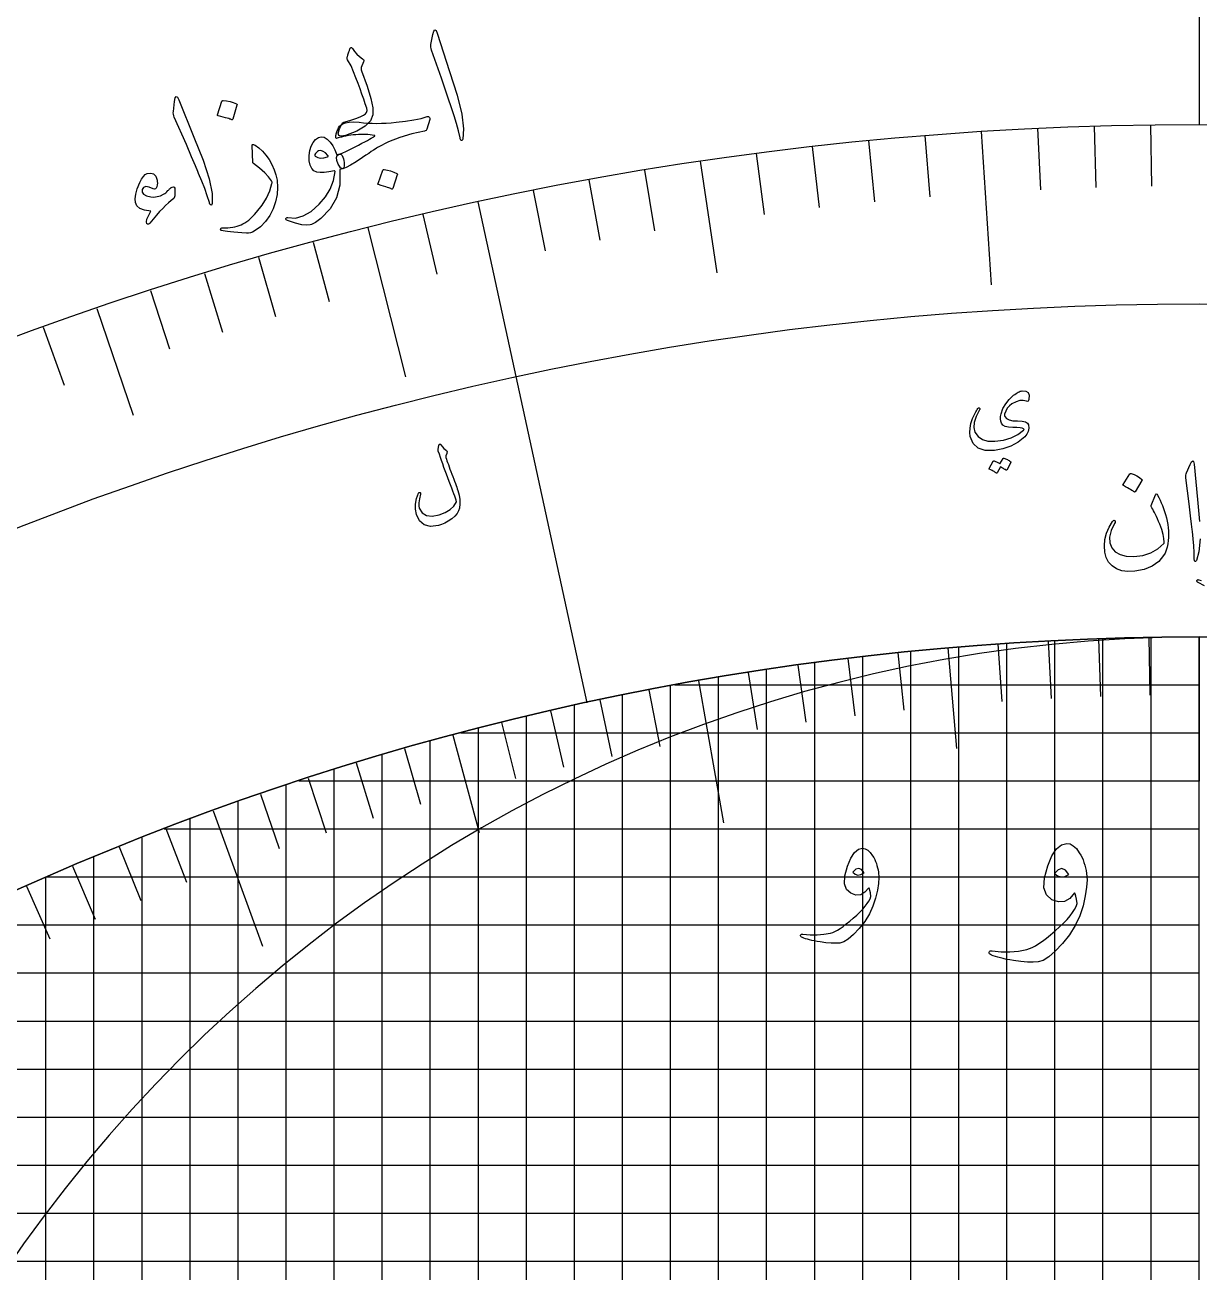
# Model space of a CAD drawing. Header units: millimetres. Extents: x -140 to 140, y -140 to 184.
# Drawn here: x -38.49 to 0, y 73.68 to 114.56 of the extents above; entities that cross this region are included whole.
import ezdxf

# ---------------------------------------------------------------- set-up
doc = ezdxf.new("R2010")
doc.units = ezdxf.units.MM
for name, color, linetype in [('ENGRAVE', 7, 'Continuous'), ('ENGRAVE_FINE', 8, 'Continuous'), ('TEXT', 5, 'Continuous')]:
    doc.layers.add(name, color=color, linetype=linetype)

msp = doc.modelspace()

# ---------------------------------------------------------------- linework, layer by layer
at = {"layer": 'ENGRAVE'}
for points in [[(0, 126.7), (0, 111.3)], [(-7.1431, 111.0705), (-6.8197, 106.0409)], [(-16.3506, 110.0924), (-15.8077, 106.4365)], [(-23.6408, 108.7603), (-20.0724, 92.3436)], [(-27.2498, 107.9126), (-26.0159, 103.026)], [(-36.1359, 105.2705), (-34.936, 101.7747)], [(0, -94.5), (0, 94.5)], [(0, 0), (0, 94.5)], [(0, 94.5), (0, 89.775)], [(0, 0), (0, 94.5)], [(-8.2362, 94.1404), (-7.948, 90.8455)], [(-7.875, 0), (-7.875, 94.1713)], [(-16.4098, 93.0643), (-15.5893, 88.4111)], [(-15.75, 0), (-15.75, 93.1783)], [(-24.4584, 91.28), (-23.6024, 88.0852)], [(-23.625, 0), (-23.625, 91.4992)], [(-32.3209, 88.801), (-30.7049, 84.3609)], [(-31.5, 0), (-31.5, 89.0955)], [(0, 86.625), (-37.7672, 86.625)], [(0, 78.75), (-52.2368, 78.75)]]:
    msp.add_lwpolyline(points, dxfattribs=at)
for radius in [137.2, 137.2, 133.525, 126.7, 126.7, 121.31, 111.3, 111.3, 105.42, 94.5, 94.5]:
    msp.add_circle((0, 0), radius, dxfattribs=at)
for centre, radius, start, end in [((0, 0), 94.5, 90, 180), ((0, 47.25), 47.25, 90, 270), ((0, 47.25), 47.25, 270, 90)]:
    msp.add_arc(centre, radius, start, end, dxfattribs=at)
at = {"layer": 'ENGRAVE_FINE'}
for points in [[(-3.4433, 111.2467), (-3.3809, 109.2317)], [(-1.5918, 111.2886), (-1.5629, 109.2728)], [(-8.9904, 110.9363), (-8.8276, 108.9269)], [(-5.2939, 111.174), (-5.198, 109.1603)], [(-12.6773, 110.5757), (-12.4477, 108.5728)], [(-10.8353, 110.7713), (-10.6391, 108.7649)], [(-14.5159, 110.3493), (-14.253, 108.3506)], [(-18.181, 109.805), (-17.8517, 107.8161)], [(-20.0064, 109.4871), (-19.6441, 107.504)], [(-21.8265, 109.1389), (-21.4312, 107.162)], [(-25.4487, 108.3515), (-24.9878, 106.3889)], [(-29.0436, 107.4437), (-28.5175, 105.4976)], [(-30.8296, 106.945), (-30.2712, 105.0079)], [(-32.6073, 106.4164), (-32.0167, 104.4889)], [(-34.3762, 105.8582), (-33.7536, 103.9408)], [(-37.8859, 104.6535), (-37.1997, 102.7578)], [(-3.298, 94.4424), (-3.232, 92.5536)], [(-3.15, 0), (-3.15, 94.4475)], [(-1.6493, 94.4856), (-1.6163, 92.5959)], [(-1.575, 0), (-1.575, 94.4869)], [(-9.45, 0), (-9.45, 94.0263)], [(-6.592, 94.2698), (-6.4601, 92.3844)], [(-6.3, 0), (-6.3, 94.2898)], [(-4.9457, 94.3705), (-4.8468, 92.4831)], [(-4.725, 0), (-4.725, 94.3818)], [(-12.6, 0), (-12.6, 93.6562)], [(-11.5167, 93.7956), (-11.2863, 91.9197)], [(-11.025, 0), (-11.025, 93.8547)], [(-9.8779, 93.9823), (-9.6804, 92.1027)], [(-14.7831, 93.3365), (-14.4874, 91.4698)], [(-14.175, 0), (-14.175, 93.4308)], [(-13.1519, 93.5803), (-12.8888, 91.7087)], [(-17.325, 0), (-17.325, 92.8983)], [(0, 92.925), (-17.1812, 92.925)], [(-19.6477, 92.4349), (-19.2547, 90.5862)], [(-18.9, 0), (-18.9, 92.5907)], [(-18.0315, 92.7638), (-17.6708, 90.9085)], [(-21.2579, 92.078), (-20.8327, 90.2364)], [(-20.475, 0), (-20.475, 92.2552)], [(-22.8616, 91.6929), (-22.4044, 89.8591)], [(-22.05, 0), (-22.05, 91.8915)], [(0, 91.35), (-24.1956, 91.35)], [(-26.0477, 90.8392), (-25.5268, 89.0224)], [(-25.2, 0), (-25.2, 91.078)], [(-27.6291, 90.3708), (-27.0765, 88.5634)], [(-26.775, 0), (-26.775, 90.6275)], [(-28.35, 0), (-28.35, 90.1473)], [(-29.925, 0), (-29.925, 89.6367)], [(0, 89.775), (-29.5076, 89.775)], [(-29.2021, 89.8748), (-28.6181, 88.0773)], [(-30.7662, 89.3515), (-30.1509, 87.5645)], [(-33.075, 0), (-33.075, 88.5228)], [(-34.65, 0), (-34.65, 87.9183)], [(0, 88.2), (-33.9265, 88.2)], [(-33.8658, 88.2234), (-33.1885, 86.4589)], [(-35.4003, 87.6189), (-34.6923, 85.8665)], [(-36.225, 0), (-36.225, 87.2812)], [(-36.9241, 86.9877), (-36.1856, 85.248)], [(-38.4366, 86.33), (-37.6679, 84.6034)], [(-37.8, 0), (-37.8, 86.6107)], [(0, 85.05), (-41.1916, 85.05)], [(0, 83.475), (-44.2964, 83.475)], [(0, 81.9), (-47.1449, 81.9)], [(0, 80.325), (-49.781, 80.325)], [(0, 77.175), (-54.5369, 77.175)], [(0, 75.6), (-56.7, 75.6)], [(0, 74.025), (-58.7414, 74.025)]]:
    msp.add_lwpolyline(points, dxfattribs=at)
at = {"layer": 'TEXT'}
for points in [[(-25.1135, 114.2536), (-25.0835, 114.362), (-25.0497, 114.4052), (-25.0121, 114.3831), (-24.9709, 114.2959), (-24.5677, 113.0362), (-24.3239, 112.2621), (-24.1711, 111.6347), (-24.1084, 111.154), (-24.1352, 110.8203), (-24.1468, 110.791), (-24.1591, 110.7738), (-24.172, 110.769), (-24.1856, 110.7763), (-24.198, 110.7897), (-24.2089, 110.8083), (-24.2182, 110.8321), (-24.2259, 110.861), (-24.2756, 111.0884), (-24.3388, 111.3273), (-24.4155, 111.5777), (-24.5058, 111.8395), (-24.5281, 111.9082), (-24.5904, 112.0933), (-24.6928, 112.3948), (-24.8357, 112.8125), (-25.1624, 113.7365), (-25.1762, 113.7865), (-25.1839, 113.8336), (-25.1853, 113.878), (-25.1805, 113.9197)], [(-27.2831, 111.8309), (-27.3314, 111.9781), (-27.384, 112.1327), (-27.4408, 112.2944), (-27.5019, 112.4635), (-27.5677, 112.6403), (-27.6389, 112.8255), (-27.7153, 113.0191), (-27.7971, 113.2211), (-27.9136, 113.4194), (-27.9212, 113.4472), (-27.9244, 113.4748), (-27.9233, 113.5021), (-27.9179, 113.529), (-27.9142, 113.543), (-27.9083, 113.5618), (-27.9005, 113.5852), (-27.8905, 113.6132), (-27.879, 113.6461), (-27.8662, 113.6842), (-27.8522, 113.7274), (-27.8369, 113.7757), (-27.8313, 113.7916), (-27.8226, 113.8041), (-27.811, 113.8132), (-27.7965, 113.8188), (-27.7835, 113.8192), (-27.7712, 113.8139), (-27.7596, 113.8029), (-27.7488, 113.7862), (-27.6871, 113.6923), (-27.6114, 113.6053), (-27.522, 113.525), (-27.4189, 113.4515), (-27.3922, 113.4303), (-27.3783, 113.406), (-27.3769, 113.3787), (-27.3883, 113.3483), (-27.4634, 113.1698), (-27.4678, 113.149), (-27.4675, 113.1232), (-27.4625, 113.0922), (-27.4527, 113.0562), (-27.2697, 112.5594), (-27.1472, 112.1543), (-27.0846, 111.8411), (-27.0817, 111.6199), (-27.1602, 111.4208), (-27.3359, 111.2411), (-27.6087, 111.0807), (-27.9784, 110.9386), (-28.1218, 110.9106), (-28.2027, 110.9372), (-28.2213, 111.0185), (-28.1773, 111.1544), (-28.1684, 111.1731), (-28.1596, 111.1914), (-28.1511, 111.2093), (-28.1429, 111.2269), (-28.1349, 111.2439), (-28.1271, 111.2606), (-28.1196, 111.2769), (-28.1123, 111.2928), (-28.0925, 111.3245), (-28.0656, 111.3503), (-28.0317, 111.3703), (-27.9907, 111.3844), (-27.8044, 111.4373), (-27.6418, 111.4909), (-27.5031, 111.5452), (-27.3881, 111.6005), (-27.3259, 111.6431), (-27.2877, 111.6956), (-27.2734, 111.7582), (-27.2831, 111.8309)], [(-33.5816, 112.0574), (-33.5598, 112.1677), (-33.5292, 112.2133), (-33.4901, 112.1941), (-33.4425, 112.1102), (-32.9463, 110.8841), (-32.6453, 110.1305), (-32.4461, 109.5162), (-32.3476, 109.0416), (-32.3494, 108.7068), (-32.3588, 108.6766), (-32.3698, 108.6586), (-32.3823, 108.6528), (-32.3964, 108.6591), (-32.4098, 108.6716), (-32.4221, 108.6893), (-32.4331, 108.7123), (-32.4429, 108.7406), (-32.5095, 108.9637), (-32.5903, 109.1972), (-32.6855, 109.4411), (-32.7952, 109.6955), (-32.8225, 109.7623), (-32.8985, 109.9422), (-33.0232, 110.2352), (-33.1968, 110.6411), (-33.5917, 111.5381), (-33.6092, 111.5868), (-33.6204, 111.6333), (-33.6251, 111.6775), (-33.6234, 111.7194)], [(-32.0287, 112.064), (-32.0239, 112.0723), (-32.0158, 112.0789), (-32.0043, 112.0835), (-31.9895, 112.0864), (-31.8755, 112.0748), (-31.765, 112.0525), (-31.6579, 112.0192), (-31.5542, 111.9752), (-31.543, 111.9672), (-31.5365, 111.9579), (-31.5346, 111.9472), (-31.5373, 111.9353), (-31.6727, 111.4725), (-31.6792, 111.4605), (-31.6904, 111.4549), (-31.7062, 111.4557), (-31.7266, 111.4628), (-31.7442, 111.4689), (-31.7719, 111.4778), (-31.8096, 111.4894), (-31.8572, 111.5038), (-31.9155, 111.5206), (-31.9852, 111.5398), (-32.0661, 111.5613), (-32.1585, 111.585), (-32.1712, 111.5898), (-32.1787, 111.596), (-32.1809, 111.6037), (-32.1779, 111.613)], [(-27.5317, 111.3714), (-27.3944, 111.3548), (-27.2529, 111.3431), (-27.1071, 111.3365), (-26.9572, 111.3349), (-26.8035, 111.3378), (-26.6468, 111.3447), (-26.487, 111.3555), (-26.324, 111.3704), (-26.0109, 111.4056), (-25.7363, 111.4483), (-25.5002, 111.4988), (-25.3023, 111.5573), (-25.2807, 111.5622), (-25.2618, 111.561), (-25.2457, 111.5536), (-25.2323, 111.5401), (-25.2225, 111.5227), (-25.2171, 111.5036), (-25.2162, 111.4828), (-25.2197, 111.4603), (-25.3136, 111.1469), (-25.3238, 111.1212), (-25.3405, 111.1022), (-25.3634, 111.0901), (-25.3928, 111.0848), (-25.8108, 110.996), (-26.2033, 110.877), (-26.5698, 110.7283), (-26.9101, 110.55), (-26.9289, 110.5397), (-26.9607, 110.5204), (-27.0053, 110.492), (-27.0629, 110.4546), (-27.1333, 110.4081), (-27.2165, 110.3525), (-27.3126, 110.2877), (-27.4214, 110.2138), (-27.6328, 110.0738), (-27.8116, 109.9664), (-27.9579, 109.8918), (-28.0721, 109.8502), (-28.1046, 109.8537), (-28.1402, 109.88), (-28.1789, 109.929), (-28.2207, 110.0008), (-28.2655, 110.1231), (-28.2748, 110.2172), (-28.2485, 110.2828), (-28.1866, 110.3202), (-28.0872, 110.3566), (-27.9483, 110.4196), (-27.7697, 110.509), (-27.5512, 110.6246), (-27.4411, 110.6833), (-27.3446, 110.7347), (-27.2618, 110.7788), (-27.1927, 110.8156), (-27.1377, 110.8452), (-27.0971, 110.8674), (-27.0709, 110.8823), (-27.0591, 110.8898), (-27.0548, 110.8935), (-27.0511, 110.8966), (-27.0479, 110.8993), (-27.0454, 110.9015), (-27.043, 110.9032), (-27.0406, 110.9047), (-27.0381, 110.9058), (-27.0356, 110.9066), (-27.0215, 110.9183), (-27.0172, 110.9277), (-27.0227, 110.9346), (-27.038, 110.9392), (-27.1037, 110.9524), (-27.1721, 110.9625), (-27.2432, 110.9694), (-27.3171, 110.9732), (-27.3937, 110.9742), (-27.4733, 110.9727), (-27.5556, 110.9687), (-27.6409, 110.9622), (-27.7242, 110.9543), (-27.8061, 110.9445), (-27.8865, 110.933), (-27.9654, 110.9197), (-28.0421, 110.9045), (-28.1159, 110.8872), (-28.1867, 110.8678), (-28.2545, 110.8464), (-28.273, 110.8441), (-28.2868, 110.8479), (-28.2959, 110.8577), (-28.3003, 110.8736), (-28.2987, 110.9041), (-28.295, 110.9345), (-28.2892, 110.9648), (-28.2813, 110.9949), (-28.2717, 111.0254), (-28.2609, 111.0569), (-28.2491, 111.0894), (-28.236, 111.1228), (-28.2053, 111.1878), (-28.1713, 111.2404), (-28.1342, 111.2807), (-28.094, 111.3085), (-27.9853, 111.3518), (-27.8553, 111.3768), (-27.7041, 111.3833), (-27.5317, 111.3714)], [(-28.1606, 109.7665), (-28.1711, 109.3071), (-28.2798, 108.8963), (-28.4863, 108.5338), (-28.7902, 108.219), (-28.8348, 108.1833), (-28.8793, 108.15), (-28.9238, 108.1192), (-28.9683, 108.0907), (-29.0124, 108.0652), (-29.0561, 108.0428), (-29.0993, 108.0237), (-29.142, 108.0079), (-29.2554, 107.9943), (-29.4157, 108.013), (-29.6233, 108.0639), (-29.8783, 108.1466), (-29.9071, 108.1606), (-29.9262, 108.1766), (-29.9357, 108.1946), (-29.9354, 108.2145), (-29.9272, 108.2321), (-29.9131, 108.243), (-29.8931, 108.2471), (-29.867, 108.2445), (-29.6219, 108.2321), (-29.3699, 108.3011), (-29.1104, 108.4515), (-28.8426, 108.6832), (-28.6368, 108.9235), (-28.4815, 109.1825), (-28.3769, 109.4607), (-28.3233, 109.758), (-28.3267, 109.7671), (-28.3316, 109.7739), (-28.3378, 109.7782), (-28.3455, 109.78), (-28.5258, 109.7444), (-28.6824, 109.7258), (-28.8153, 109.7243), (-28.9245, 109.74), (-29.0175, 109.7843), (-29.0888, 109.8606), (-29.1383, 109.9691), (-29.1659, 110.1098), (-29.1678, 110.1289), (-29.1692, 110.1486), (-29.17, 110.1687), (-29.1703, 110.1893), (-29.1701, 110.2107), (-29.1695, 110.2333), (-29.1685, 110.257), (-29.1671, 110.2818), (-29.1453, 110.4463), (-29.1038, 110.5889), (-29.0424, 110.7096), (-28.9612, 110.8083), (-28.869, 110.8747), (-28.7747, 110.8985), (-28.6785, 110.8797), (-28.5803, 110.8183), (-28.4838, 110.7225), (-28.399, 110.6042), (-28.3259, 110.4634), (-28.2644, 110.3003), (-28.2542, 110.3031), (-28.2445, 110.3061), (-28.2351, 110.3093), (-28.2262, 110.3128), (-28.2172, 110.3163), (-28.2079, 110.3196), (-28.1981, 110.3226), (-28.188, 110.3254), (-28.1511, 110.3268), (-28.1181, 110.3113), (-28.0892, 110.2788), (-28.0642, 110.2294), (-28.0446, 110.173), (-28.0308, 110.1145), (-28.0226, 110.0539), (-28.02, 109.9911), (-28.0231, 109.9345), (-28.032, 109.8924), (-28.0466, 109.8647), (-28.0669, 109.8516), (-28.165, 109.8265), (-28.1632, 109.8169), (-28.1619, 109.8037), (-28.161, 109.7869), (-28.1606, 109.7665)], [(-31.0396, 110.607), (-31.0393, 110.6172), (-31.0379, 110.6256), (-31.0352, 110.6323), (-31.0313, 110.6373), (-31.017, 110.6426), (-30.9974, 110.6412), (-30.9723, 110.6329), (-30.9417, 110.6177), (-30.8156, 110.5319), (-30.6977, 110.4249), (-30.5881, 110.2967), (-30.4868, 110.1474), (-30.3944, 109.982), (-30.3196, 109.8144), (-30.2624, 109.6449), (-30.2227, 109.4733), (-30.2066, 109.2373), (-30.2222, 109.0022), (-30.2694, 108.7681), (-30.3481, 108.5348), (-30.4575, 108.3126), (-30.5985, 108.1168), (-30.7712, 107.9473), (-30.9755, 107.8039), (-31.0325, 107.7732), (-31.0922, 107.7522), (-31.1548, 107.7407), (-31.2201, 107.739), (-31.3746, 107.7481), (-31.5145, 107.7575), (-31.6398, 107.7672), (-31.7505, 107.7771), (-31.8464, 107.7876), (-31.9269, 107.7986), (-31.9922, 107.8103), (-32.0422, 107.8226), (-32.0533, 107.8277), (-32.062, 107.8335), (-32.0681, 107.8401), (-32.0716, 107.8474), (-32.0736, 107.8577), (-32.0736, 107.8679), (-32.0714, 107.878), (-32.0671, 107.888), (-32.0604, 107.8967), (-32.0508, 107.9027), (-32.0383, 107.906), (-32.023, 107.9067), (-31.9292, 107.9088), (-31.8404, 107.9138), (-31.7567, 107.9219), (-31.678, 107.9329), (-31.6037, 107.9472), (-31.5331, 107.9648), (-31.4663, 107.9859), (-31.4033, 108.0104), (-31.3418, 108.0396), (-31.2796, 108.0749), (-31.2168, 108.1163), (-31.1532, 108.1638), (-31.0891, 108.2178), (-31.0245, 108.2784), (-30.9593, 108.3458), (-30.8935, 108.4199), (-30.7143, 108.6489), (-30.5709, 108.8826), (-30.4634, 109.1213), (-30.392, 109.365), (-30.3883, 109.3842), (-30.3892, 109.4048), (-30.3947, 109.427), (-30.4047, 109.4507), (-30.4991, 109.581), (-30.6292, 109.7188), (-30.7949, 109.8639), (-30.9965, 110.0162), (-31.0065, 110.0267), (-31.0134, 110.0366), (-31.0175, 110.0459), (-31.0186, 110.0547)], [(-28.559, 110.2854), (-28.6381, 110.3666), (-28.7152, 110.4184), (-28.7903, 110.4408), (-28.8633, 110.4339), (-28.9023, 110.4119), (-28.935, 110.3846), (-28.9614, 110.352), (-28.9816, 110.3141), (-28.9864, 110.2954), (-28.9831, 110.2776), (-28.9716, 110.2604), (-28.9521, 110.244), (-28.8863, 110.2109), (-28.8006, 110.199), (-28.6948, 110.2082), (-28.5689, 110.2385), (-28.5566, 110.2444), (-28.5509, 110.2542), (-28.5517, 110.2679), (-28.559, 110.2854)], [(-33.5714, 108.9993), (-33.5743, 108.9598), (-33.5811, 108.9261), (-33.5918, 108.8982), (-33.6063, 108.8761), (-33.6924, 108.8087), (-33.7822, 108.7316), (-33.8754, 108.6449), (-33.9722, 108.5485), (-34.0723, 108.4422), (-34.1757, 108.3254), (-34.2822, 108.1984), (-34.3919, 108.061), (-34.4123, 108.0418), (-34.4327, 108.0311), (-34.4529, 108.0289), (-34.4731, 108.0352), (-34.4791, 108.0385), (-34.4836, 108.0417), (-34.4866, 108.0446), (-34.4882, 108.0473), (-34.5082, 108.1022), (-34.493, 108.1896), (-34.4425, 108.3093), (-34.3566, 108.4613), (-34.5636, 108.4868), (-34.7178, 108.5423), (-34.8194, 108.6279), (-34.8682, 108.7439), (-34.8763, 108.8636), (-34.8553, 109.0118), (-34.805, 109.1883), (-34.7253, 109.3931), (-34.6665, 109.5079), (-34.6068, 109.5954), (-34.5462, 109.6558), (-34.4848, 109.6888), (-34.3657, 109.7065), (-34.2716, 109.6768), (-34.2023, 109.5999), (-34.158, 109.4758), (-34.1495, 109.4271), (-34.1476, 109.3749), (-34.1524, 109.3192), (-34.1639, 109.26), (-34.1811, 109.2127), (-34.2069, 109.186), (-34.2412, 109.1798), (-34.2841, 109.1942), (-34.4191, 109.2479), (-34.5238, 109.261), (-34.5981, 109.2336), (-34.6418, 109.1658), (-34.6459, 109.0785), (-34.6008, 109.0097), (-34.5066, 108.9592), (-34.3634, 108.927), (-34.2595, 108.921), (-34.1545, 108.9335), (-34.0483, 108.9646), (-33.9409, 109.0143), (-33.9072, 109.0357), (-33.8729, 109.0622), (-33.8381, 109.0938), (-33.8028, 109.1304), (-33.7838, 109.1498), (-33.7652, 109.168), (-33.747, 109.1851), (-33.7291, 109.201), (-33.7117, 109.2153), (-33.6951, 109.2276), (-33.6793, 109.238), (-33.6643, 109.2463), (-33.6237, 109.257), (-33.5947, 109.2438), (-33.5773, 109.2066), (-33.5715, 109.1455)], [(-26.7554, 109.8022), (-26.7506, 109.8103), (-26.7425, 109.8164), (-26.7312, 109.8206), (-26.7167, 109.8227), (-26.6064, 109.8059), (-26.4998, 109.7785), (-26.3968, 109.7404), (-26.2976, 109.6917), (-26.287, 109.6832), (-26.2809, 109.6736), (-26.2794, 109.6629), (-26.2824, 109.6512), (-26.4284, 109.1959), (-26.4351, 109.1842), (-26.4461, 109.1792), (-26.4613, 109.1806), (-26.4809, 109.1887), (-26.4979, 109.1956), (-26.5245, 109.2058), (-26.5607, 109.2191), (-26.6065, 109.2356), (-26.6626, 109.2551), (-26.7296, 109.2775), (-26.8075, 109.3026), (-26.8964, 109.3306), (-26.9086, 109.3359), (-26.9157, 109.3425), (-26.9176, 109.3503), (-26.9144, 109.3594)], [(-5.656, 102.2261), (-5.7604, 102.2545), (-5.8749, 102.2494), (-5.9993, 102.2107), (-6.1336, 102.1384), (-6.2175, 102.072), (-6.2859, 101.9945), (-6.3389, 101.9061), (-6.3764, 101.8068), (-6.3795, 101.7872), (-6.3787, 101.767), (-6.3738, 101.7464), (-6.365, 101.7251), (-6.3108, 101.6608), (-6.2238, 101.6151), (-6.1041, 101.5879), (-5.9516, 101.5791), (-5.8012, 101.5718), (-5.6911, 101.549), (-5.6211, 101.5107), (-5.5913, 101.4571), (-5.5821, 101.3421), (-5.5989, 101.2383), (-5.6419, 101.1456), (-5.711, 101.0642), (-5.9346, 100.8904), (-6.1752, 100.7574), (-6.433, 100.665), (-6.7085, 100.6132), (-7.013, 100.6138), (-7.2464, 100.69), (-7.4088, 100.8422), (-7.5004, 101.0708), (-7.5142, 101.1989), (-7.5061, 101.3398), (-7.476, 101.4934), (-7.4238, 101.6597), (-7.4047, 101.7062), (-7.3849, 101.7513), (-7.3644, 101.7947), (-7.3431, 101.8367), (-7.321, 101.8773), (-7.2978, 101.9168), (-7.2734, 101.9552), (-7.248, 101.9925), (-7.234, 102.0081), (-7.221, 102.015), (-7.209, 102.0131), (-7.1979, 102.0024), (-7.1912, 101.9886), (-7.1888, 101.9745), (-7.1908, 101.9601), (-7.1971, 101.9454), (-7.3119, 101.7272), (-7.375, 101.5333), (-7.3868, 101.3636), (-7.3474, 101.2183), (-7.2442, 101.0697), (-7.1015, 100.9697), (-6.9192, 100.9182), (-6.6972, 100.9149), (-6.4157, 100.956), (-6.1644, 101.0304), (-5.9431, 101.1385), (-5.7515, 101.2804), (-5.7402, 101.2921), (-5.7363, 101.3034), (-5.7399, 101.3143), (-5.7509, 101.3247), (-5.7943, 101.3428), (-5.8684, 101.356), (-5.9735, 101.3641), (-6.1093, 101.3671), (-6.2479, 101.3757), (-6.3549, 101.4011), (-6.4303, 101.4435), (-6.4742, 101.5028), (-6.4973, 101.5744), (-6.5073, 101.6504), (-6.5041, 101.7308), (-6.4878, 101.8156), (-6.4277, 101.9839), (-6.3394, 102.1409), (-6.2226, 102.2864), (-6.0773, 102.4204), (-6.0384, 102.4524), (-6.0004, 102.4804), (-5.9634, 102.5043), (-5.9273, 102.5242), (-5.8924, 102.5403), (-5.8589, 102.5527), (-5.8267, 102.5615), (-5.7959, 102.5666), (-5.6742, 102.5621), (-5.597, 102.5135), (-5.5645, 102.4209), (-5.5766, 102.2843), (-5.5892, 102.247), (-5.6067, 102.2249), (-5.6289, 102.2179), (-5.656, 102.2261)], [(-24.9156, 100.7901), (-24.9124, 100.8008), (-24.9071, 100.8093), (-24.8995, 100.8154), (-24.8897, 100.8193), (-24.8791, 100.82), (-24.8692, 100.817), (-24.8601, 100.8101), (-24.8516, 100.7993), (-24.8052, 100.7361), (-24.7592, 100.6829), (-24.7137, 100.6398), (-24.6686, 100.6067), (-24.6546, 100.5943), (-24.6475, 100.5777), (-24.6472, 100.557), (-24.6537, 100.5322), (-24.6587, 100.5198), (-24.6634, 100.5079), (-24.6678, 100.4964), (-24.6719, 100.4854), (-24.6758, 100.4751), (-24.6794, 100.4657), (-24.6829, 100.4571), (-24.6861, 100.4494), (-24.6914, 100.4355), (-24.6937, 100.4199), (-24.6932, 100.4025), (-24.6897, 100.3834), (-24.673, 100.3313), (-24.6539, 100.2746), (-24.6325, 100.2134), (-24.6087, 100.1478), (-24.5828, 100.0775), (-24.555, 100.0027), (-24.5252, 99.9232), (-24.4935, 99.8391), (-24.4606, 99.7556), (-24.4304, 99.6768), (-24.4028, 99.6029), (-24.3778, 99.5339), (-24.3552, 99.4695), (-24.3347, 99.4098), (-24.3164, 99.3545), (-24.3003, 99.3039), (-24.2589, 99.1523), (-24.236, 99.0047), (-24.2315, 98.8612), (-24.2453, 98.7217), (-24.2709, 98.6355), (-24.3219, 98.549), (-24.3982, 98.4624), (-24.4998, 98.3754), (-24.6134, 98.296), (-24.7229, 98.2324), (-24.8282, 98.1849), (-24.9294, 98.1533), (-25.1953, 98.1233), (-25.4044, 98.1735), (-25.5569, 98.3042), (-25.6526, 98.5157), (-25.6822, 98.6842), (-25.681, 98.857), (-25.6488, 99.0342), (-25.5856, 99.2156), (-25.58, 99.2266), (-25.5732, 99.2343), (-25.5651, 99.2386), (-25.5557, 99.2396), (-25.5452, 99.2384), (-25.5366, 99.2355), (-25.5301, 99.2309), (-25.5256, 99.2245), (-25.521, 99.2145), (-25.5188, 99.2042), (-25.5189, 99.1938), (-25.5215, 99.1831), (-25.5567, 99.0282), (-25.575, 98.8992), (-25.5768, 98.7961), (-25.5619, 98.7189), (-25.4686, 98.5685), (-25.3291, 98.4827), (-25.1434, 98.4611), (-24.9112, 98.5036), (-24.711, 98.5779), (-24.5489, 98.6735), (-24.4248, 98.7908), (-24.3387, 98.9299), (-24.3543, 98.9829), (-24.3738, 99.0445), (-24.3973, 99.1148), (-24.4248, 99.1936), (-24.4564, 99.2811), (-24.4925, 99.3775), (-24.5331, 99.4828), (-24.5781, 99.597), (-24.6232, 99.7151), (-24.6671, 99.8314), (-24.7098, 99.946), (-24.7513, 100.0589), (-24.7913, 100.1701), (-24.8298, 100.2797), (-24.8666, 100.3876), (-24.9018, 100.4939), (-24.9401, 100.5951), (-24.9425, 100.6071), (-24.9435, 100.6187), (-24.9431, 100.6298), (-24.9414, 100.6404)], [(-6.4258, 100.3529), (-6.4221, 100.3571), (-6.4169, 100.3598), (-6.4099, 100.361), (-6.4013, 100.3608), (-6.37, 100.3511), (-6.3395, 100.3401), (-6.31, 100.3279), (-6.2814, 100.3145), (-6.2534, 100.2996), (-6.226, 100.2831), (-6.1991, 100.265), (-6.1726, 100.2452), (-6.1674, 100.239), (-6.1648, 100.2323), (-6.1649, 100.2249), (-6.1678, 100.217), (-6.3016, 99.968), (-6.3055, 99.9646), (-6.3115, 99.9642), (-6.3196, 99.9668), (-6.3299, 99.9725), (-6.3371, 99.9779), (-6.3486, 99.9852), (-6.3645, 99.9944), (-6.3849, 100.0055), (-6.4098, 100.0186), (-6.4396, 100.034), (-6.4742, 100.0517), (-6.5136, 100.0716), (-6.619, 99.8778), (-6.6241, 99.8717), (-6.631, 99.8698), (-6.6397, 99.8722), (-6.6502, 99.8789), (-6.6593, 99.8846), (-6.6737, 99.8931), (-6.6933, 99.9045), (-6.7181, 99.9187), (-6.7486, 99.9356), (-6.7851, 99.9553), (-6.8277, 99.9778), (-6.8763, 100.003), (-6.8814, 100.0074), (-6.8839, 100.0119), (-6.8836, 100.0167), (-6.8807, 100.0217), (-6.7444, 100.2623), (-6.7407, 100.2665), (-6.7355, 100.2692), (-6.7285, 100.2705), (-6.7199, 100.2702), (-6.6933, 100.2634), (-6.6674, 100.2551), (-6.6422, 100.2454), (-6.6177, 100.2343), (-6.5939, 100.2219), (-6.5708, 100.2084), (-6.5484, 100.194), (-6.5268, 100.1784)], [(-2.2639, 99.8449), (-2.258, 99.851), (-2.2496, 99.8547), (-2.2388, 99.8562), (-2.2254, 99.8553), (-2.1306, 99.82), (-2.0411, 99.7762), (-1.9569, 99.7239), (-1.8781, 99.6632), (-1.8704, 99.6539), (-1.8669, 99.6444), (-1.8676, 99.6349), (-1.8726, 99.6254), (-2.0919, 99.2605), (-2.1001, 99.2518), (-2.1109, 99.2495), (-2.1242, 99.2536), (-2.1401, 99.2643), (-2.1538, 99.2734), (-2.1755, 99.2872), (-2.2051, 99.3055), (-2.2426, 99.3284), (-2.2887, 99.3558), (-2.3439, 99.3877), (-2.4083, 99.4241), (-2.482, 99.465), (-2.4918, 99.4719), (-2.4968, 99.4789), (-2.497, 99.486), (-2.4923, 99.4932)], [(-1.3591, 99.15), (-1.3178, 99.0705), (-1.2777, 98.9874), (-1.2388, 98.9008), (-1.2012, 98.8106), (-1.1653, 98.7162), (-1.1319, 98.617), (-1.1009, 98.513), (-1.0722, 98.4042), (-1.0475, 98.2959), (-1.0282, 98.1883), (-1.0143, 98.0816), (-1.0058, 97.9758), (-1.0027, 97.8704), (-1.0049, 97.7653), (-1.0124, 97.6605), (-1.0252, 97.5559), (-1.047, 97.446), (-1.0772, 97.3443), (-1.1156, 97.2508), (-1.1623, 97.1655), (-1.3218, 96.9705), (-1.5324, 96.8201), (-1.7941, 96.7139), (-2.1072, 96.6515), (-2.3342, 96.6407), (-2.534, 96.6662), (-2.7068, 96.7282), (-2.8528, 96.8269), (-2.9645, 96.9558), (-3.0436, 97.1081), (-3.0901, 97.284), (-3.1038, 97.4834), (-3.0836, 97.6958), (-3.0328, 97.9008), (-2.9512, 98.0984), (-2.8387, 98.2885), (-2.8205, 98.3103), (-2.8027, 98.3227), (-2.7852, 98.3256), (-2.768, 98.3189), (-2.7518, 98.3046), (-2.7468, 98.284), (-2.7529, 98.2571), (-2.7701, 98.224), (-2.881, 97.9857), (-2.9328, 97.7722), (-2.926, 97.5835), (-2.8608, 97.4197), (-2.747, 97.2901), (-2.5892, 97.1996), (-2.3874, 97.1478), (-2.1413, 97.1346), (-1.845, 97.17), (-1.5817, 97.2532), (-1.3511, 97.3844), (-1.1529, 97.5639), (-1.1488, 97.5702), (-1.146, 97.5794), (-1.1444, 97.5916), (-1.144, 97.6067), (-1.1522, 97.7255), (-1.179, 97.8636), (-1.2245, 98.021), (-1.2889, 98.1977), (-1.3252, 98.2866), (-1.3603, 98.3692), (-1.3941, 98.4457), (-1.4268, 98.5159), (-1.4584, 98.5796), (-1.4895, 98.6365), (-1.5198, 98.6866), (-1.5495, 98.7298), (-1.5636, 98.7524), (-1.5717, 98.7734), (-1.5738, 98.7926), (-1.5699, 98.8101), (-1.4313, 99.1632), (-1.4181, 99.1838), (-1.4016, 99.1885), (-1.382, 99.1772), (-1.3591, 99.15)], [(-11.529, 86.9888), (-11.4177, 87.2471), (-11.2973, 87.4308), (-11.1678, 87.5398), (-11.0291, 87.5741), (-10.9422, 87.5588), (-10.8584, 87.5131), (-10.7776, 87.4369), (-10.6998, 87.3302), (-10.6625, 87.2685), (-10.6297, 87.2052), (-10.6015, 87.1404), (-10.5779, 87.0741), (-10.5577, 87.0059), (-10.5398, 86.9354), (-10.5242, 86.8626), (-10.5108, 86.7876), (-10.4983, 86.6203), (-10.5093, 86.4233), (-10.544, 86.1966), (-10.6023, 85.9401), (-10.6884, 85.6745), (-10.8065, 85.4204), (-10.9567, 85.1777), (-11.1388, 84.9464), (-11.3297, 84.7448), (-11.5, 84.5973), (-11.6498, 84.504), (-11.779, 84.4647), (-11.9108, 84.4579), (-12.0625, 84.4617), (-12.2339, 84.4761), (-12.4252, 84.5013), (-12.5222, 84.5171), (-12.6119, 84.5341), (-12.6944, 84.5522), (-12.7697, 84.5714), (-12.8381, 84.591), (-12.9, 84.6103), (-12.9555, 84.6291), (-13.0044, 84.6476), (-13.0334, 84.6636), (-13.0532, 84.6811), (-13.0639, 84.7002), (-13.0654, 84.7208), (-13.0559, 84.7414), (-13.0395, 84.7543), (-13.0162, 84.7596), (-12.9861, 84.7574), (-12.751, 84.7345), (-12.5212, 84.733), (-12.2968, 84.7528), (-12.0777, 84.7939), (-12.0101, 84.8149), (-11.9352, 84.8473), (-11.8531, 84.8911), (-11.7637, 84.9464), (-11.6671, 85.013), (-11.5633, 85.0912), (-11.4522, 85.1807), (-11.3339, 85.2817), (-11.2181, 85.3861), (-11.1144, 85.4859), (-11.023, 85.5812), (-10.9437, 85.6719), (-10.877, 85.7584), (-10.8233, 85.8411), (-10.7825, 85.9199), (-10.7547, 85.995), (-10.7707, 86.1086), (-10.7882, 86.1931), (-10.8073, 86.2488), (-10.8279, 86.2755), (-10.9517, 86.1295), (-11.0916, 86.0514), (-11.2474, 86.0411), (-11.4193, 86.0986), (-11.561, 86.2229), (-11.6265, 86.4126), (-11.6159, 86.6679), (-11.529, 86.9888)], [(-4.9612, 87.001), (-4.8222, 87.3239), (-4.6717, 87.5535), (-4.5097, 87.6897), (-4.3363, 87.7326), (-4.2277, 87.7135), (-4.1229, 87.6564), (-4.022, 87.5611), (-3.9248, 87.4277), (-3.8781, 87.3506), (-3.8372, 87.2715), (-3.8019, 87.1905), (-3.7724, 87.1077), (-3.7471, 87.0224), (-3.7247, 86.9343), (-3.7052, 86.8433), (-3.6885, 86.7495), (-3.6728, 86.5404), (-3.6866, 86.2941), (-3.73, 86.0107), (-3.8029, 85.6902), (-3.9105, 85.3582), (-4.0582, 85.0405), (-4.2458, 84.7371), (-4.4735, 84.4479), (-4.7121, 84.196), (-4.9251, 84.0116), (-5.1122, 83.8949), (-5.2737, 83.8459), (-5.4385, 83.8373), (-5.6281, 83.8421), (-5.8424, 83.8602), (-6.0815, 83.8916), (-6.2028, 83.9114), (-6.3149, 83.9326), (-6.418, 83.9552), (-6.5121, 83.9793), (-6.5976, 84.0038), (-6.675, 84.0278), (-6.7443, 84.0514), (-6.8055, 84.0745), (-6.8417, 84.0945), (-6.8665, 84.1164), (-6.8798, 84.1402), (-6.8817, 84.166), (-6.8698, 84.1917), (-6.8493, 84.2079), (-6.8203, 84.2146), (-6.7827, 84.2117), (-6.4888, 84.1831), (-6.2016, 84.1812), (-5.921, 84.206), (-5.6471, 84.2574), (-5.5626, 84.2836), (-5.469, 84.3241), (-5.3664, 84.3789), (-5.2547, 84.4479), (-5.1339, 84.5313), (-5.0041, 84.6289), (-4.8653, 84.7409), (-4.7174, 84.8671), (-4.5726, 84.9976), (-4.443, 85.1224), (-4.3287, 85.2415), (-4.2296, 85.3548), (-4.1463, 85.463), (-4.0791, 85.5663), (-4.0282, 85.6649), (-3.9934, 85.7587), (-4.0134, 85.9007), (-4.0353, 86.0064), (-4.0591, 86.076), (-4.0848, 86.1093), (-4.2396, 85.9269), (-4.4144, 85.8292), (-4.6093, 85.8164), (-4.8241, 85.8883), (-5.0013, 86.0436), (-5.0832, 86.2808), (-5.0698, 86.5999), (-4.9612, 87.001)], [(-10.9742, 86.7632), (-11.0641, 86.8722), (-11.1571, 86.9126), (-11.2531, 86.8844), (-11.3522, 86.7876), (-11.2714, 86.722), (-11.1815, 86.6961), (-11.0824, 86.7098), (-10.9742, 86.7632)], [(-4.2677, 86.719), (-4.3802, 86.8552), (-4.4964, 86.9057), (-4.6164, 86.8705), (-4.7402, 86.7495), (-4.6393, 86.6676), (-4.5269, 86.6352), (-4.403, 86.6523), (-4.2677, 86.719)]]:
    msp.add_lwpolyline(points, close=True, dxfattribs=at)
for points in [[(0.0326, 97.7201), (-0.0032, 97.2939), (-0.0886, 97.0112), (-0.1042, 96.988), (-0.118, 96.9756), (-0.13, 96.9738), (-0.1403, 96.9826), (-0.1486, 96.9966), (-0.1545, 97.0146), (-0.158, 97.0368), (-0.1592, 97.0632), (-0.1596, 97.2686), (-0.1694, 97.4864), (-0.1887, 97.7167), (-0.2177, 97.9593), (-0.224, 98.0227), (-0.2432, 98.194), (-0.2752, 98.4731), (-0.3203, 98.86), (-0.4294, 99.7179), (-0.432, 99.7635), (-0.4297, 99.8056), (-0.4226, 99.8442), (-0.4107, 99.8792), (-0.2905, 100.1547), (-0.2443, 100.2425), (-0.207, 100.2734), (-0.1787, 100.2474), (-0.1595, 100.1645), (-0.0473, 99.0028), (0.0182, 98.2897)], [(0.1769, 96.1705), (-0.032, 96.2857), (-0.0466, 96.2954), (-0.0577, 96.3058), (-0.0653, 96.3168), (-0.0693, 96.3283), (-0.0702, 96.3417), (-0.0682, 96.3532), (-0.0632, 96.363), (-0.0554, 96.371), (-0.0434, 96.3764), (-0.0309, 96.3781), (-0.0177, 96.3764), (-0.004, 96.371), (0.0738, 96.3492)]]:
    msp.add_lwpolyline(points, dxfattribs=at)

doc.saveas('drawing.dxf')
